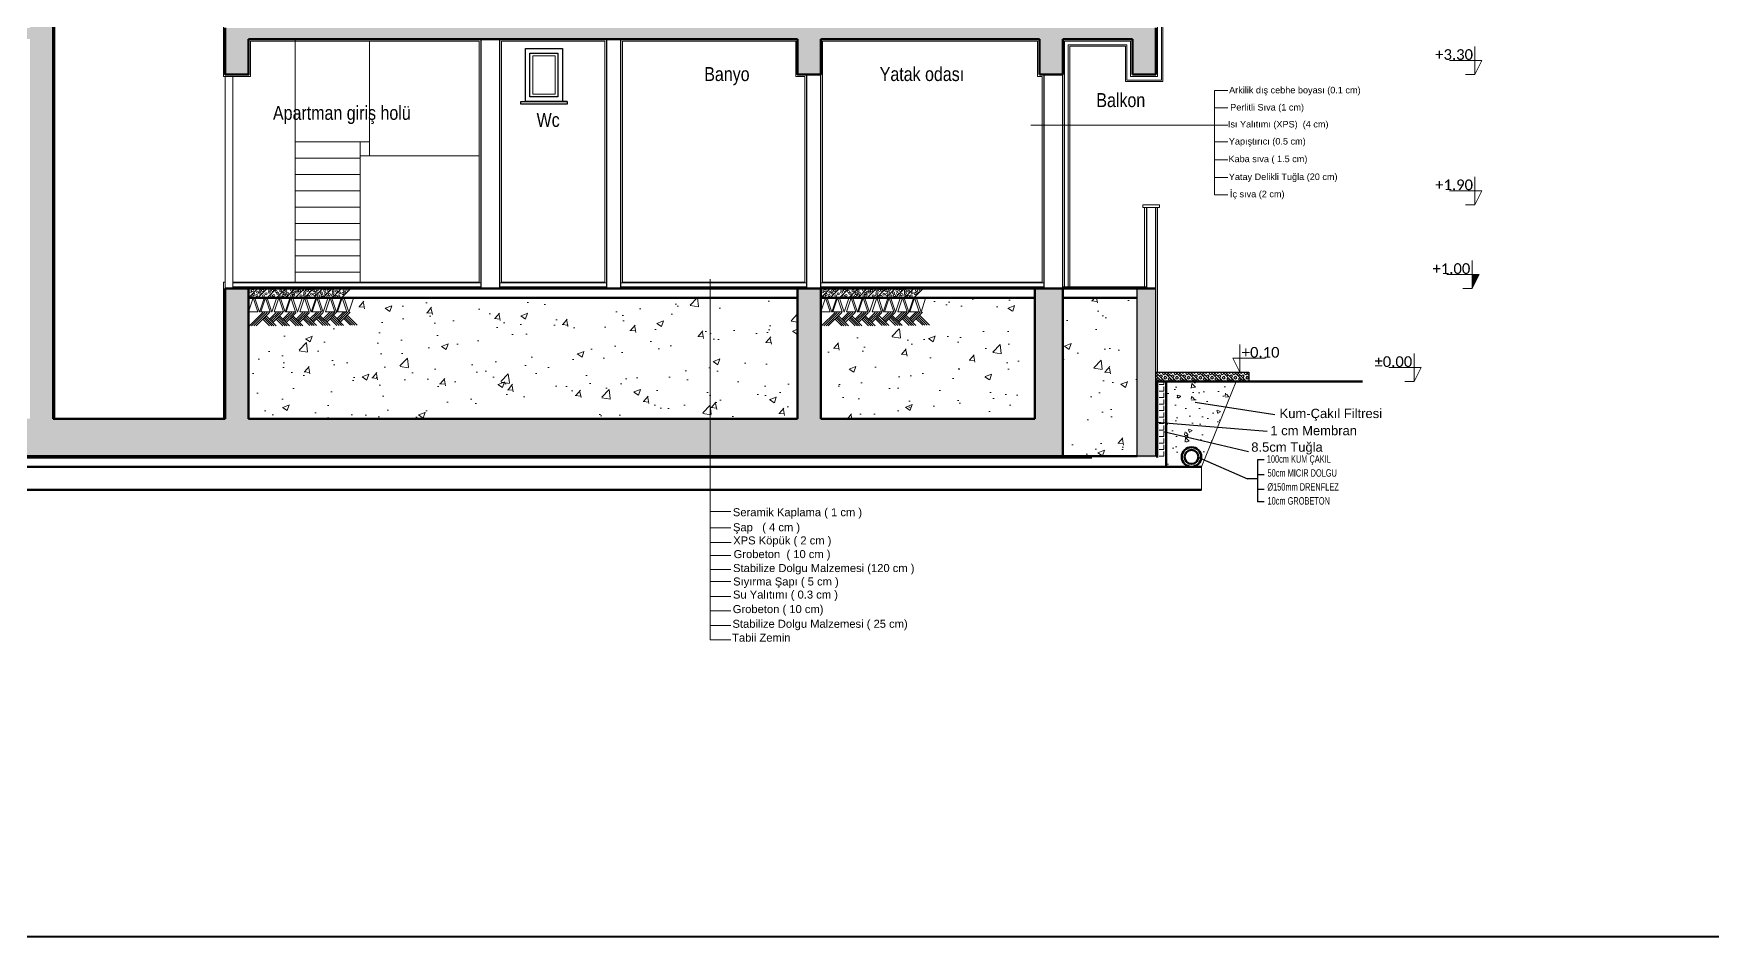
# Model space of a CAD drawing. Header units: metres. Extents: x 134072 to 172200, y 35728 to 38066.
# Drawn here: x 167572 to 169185, y 35728 to 36596 of the extents above; entities that cross this region are included whole.
import ezdxf

# ---------------------------------------------------------------- set-up
doc = ezdxf.new("R2010")
doc.units = ezdxf.units.M
for name, color, linetype, lineweight in [('Cizgi 09', 134, 'Continuous', 9), ('Cizgi 15', 3, 'Continuous', 15), ('Cizgi 20', 175, 'Continuous', 20), ('Cizgi 50', 1, 'Continuous', 50), ('ELEKTRİK', 102, 'Continuous', 40), ('Kotlandırma', 212, 'Continuous', 9), ('sıva', 145, 'Continuous', 5), ('Tarama 13', 221, 'Continuous', 13), ('Yazi Detay', 30, 'Continuous', 20)]:
    doc.layers.add(name, color=color, linetype=linetype, lineweight=lineweight)
for name, color, linetype in [('duvaR', 52, 'Continuous'), ('pencere', 28, 'Continuous'), ('YAZI', 1, 'Continuous'), ('yazı', 7, 'Continuous')]:
    doc.layers.add(name, color=color, linetype=linetype)
doc.styles.add('omr', font='ARIALN.TTF', dxfattribs={"height": 20})
doc.styles.get("Standard").update_dxf_attribs({"font": 'txt.shx'})
doc.styles.add('TSIMPLEX', font='arial.ttf', dxfattribs={"width": 0.65, "height": 10.5})

# ---------------------------------------------------------------- blocks, each defined once
blk = doc.blocks.new('A$C4DE30334')
at = {"layer": 'Kotlandırma', "lineweight": 20}
blk.add_hatch(color=256, dxfattribs=at).paths.add_polyline_path([(2439.3, 397.6), (2446.8, 397.6), (2439.3, 382.6)])
at = {"layer": 'Tarama 13'}
h = blk.add_hatch(dxfattribs=at)
h.set_pattern_fill('ANSI33', color=256, scale=2, style=0)
h.set_pattern_definition([(45, (-50668.803, -5344.02), (-8.980256, 8.980256), []), (45, (-50659.823, -5344.02), (-8.980256, 8.980256), [6.35, -3.175])])
h.paths.add_polyline_path([(2099.3, 382.6), (2079.3, 382.6), (2079.3, 202.6), (2099.3, 202.6)])
h.paths.add_polyline_path([(1999.3, 242.6), (1999.3, 382.6), (1969.3, 382.6), (1969.3, 242.6), (1739.3, 242.6), (1739.3, 382.6), (1714.3, 382.6), (1714.3, 242.6), (1620.5, 242.6), (1620.5, 202.6), (1999.3, 202.6)])
h.paths.add_polyline_path([(1620.5, 242.6), (1124.3, 242.6), (1124.3, 382.6), (1099.3, 382.6), (1099.3, 242.6), (914.3, 242.6), (914.3, 1502.6), (583.4, 1502.6), (583.3, 1490.6), (889.3, 1490.6), (889.3, 1222.6), (349.3, 1222.6), (349.3, 1207.6), (524.3, 1207.6), (524.3, 1190.8), (549.3, 1190.8), (549.3, 1210.6), (889.3, 1210.6), (889.3, 942.6), (349.3, 942.6), (349.3, 927.6), (524.3, 927.6), (524.3, 892.6), (549.3, 892.6), (549.3, 930.6), (889.3, 930.6), (889.3, 662.6), (349.3, 662.6), (349.3, 647.6), (524.3, 647.6), (524.3, 612.6), (549.3, 612.6), (549.3, 650.6), (889.3, 650.6), (889.3, 242.6), (554.3, 242.6), (554.3, 382.6), (524.3, 382.6), (524.3, 242.6), (494.3, 242.6), (494.3, 202.6), (1620.5, 202.6)])
h.paths.add_polyline_path([(369.3, 382.6), (349.3, 382.6), (349.3, 202.6), (369.3, 202.6)], flags=17)
h.paths.add_polyline_path([(549.3, 1490.6), (579.3, 1490.6), (579.3, 1502.6), (299.3, 1502.6), (299.3, 1487.6), (524.3, 1487.6), (524.3, 1452.6), (549.3, 1452.6)])
h.paths.add_polyline_path([(914.3, 1622.6), (1099.3, 1622.6), (1099.3, 1602.6), (1119.3, 1602.6), (1119.3, 1637.6), (894.3, 1637.6), (894.3, 1602.6), (914.3, 1602.6)])
h.paths.add_polyline_path([(1739.3, 1490.6), (2074.3, 1490.6), (2074.3, 1452.6), (2099.3, 1452.6), (2099.3, 1490.6), (2149.3, 1490.6), (2149.3, 1502.6), (1099.3, 1502.6), (1099.3, 1452.6), (1124.3, 1452.6), (1124.3, 1490.6), (1714.3, 1490.6), (1714.3, 1452.6), (1739.3, 1452.6)])
h.paths.add_polyline_path([(1739.3, 1210.6), (2074.3, 1210.6), (2074.3, 1190.8), (2099.3, 1190.8), (2099.3, 1222.6), (1099.3, 1222.6), (1099.3, 1172.6), (1124.3, 1172.6), (1124.3, 1210.6), (1714.3, 1210.6), (1714.3, 1172.6), (1739.3, 1172.6)])
h.paths.add_polyline_path([(1739.3, 930.6), (2074.3, 930.6), (2074.3, 892.6), (2099.3, 892.6), (2099.3, 942.6), (1099.3, 942.6), (1099.3, 892.6), (1124.3, 892.6), (1124.3, 930.6), (1714.3, 930.6), (1714.3, 892.6), (1739.3, 892.6)])
h.paths.add_polyline_path([(2099.3, 662.6), (1099.3, 662.6), (1099.3, 612.6), (1124.3, 612.6), (1124.3, 650.6), (1714.3, 650.6), (1714.3, 612.6), (1739.3, 612.6), (1739.3, 650.6), (1974.3, 650.6), (1974.3, 612.6), (1999.3, 612.6), (1999.3, 650.6), (2074.3, 650.6), (2074.3, 612.6), (2099.3, 612.6)])
h.paths.add_polyline_path([(2099.3, 1190.8), (2074.3, 1190.8), (2074.3, 1172.6), (2099.3, 1172.6)], flags=17)
h.paths.add_polyline_path([(609.8, 646.1), (609.8, 665.9), (588.5, 665.9), (588.5, 646.1)], flags=25)
h.paths.add_polyline_path([(609.7, 212.8), (609.7, 232.6), (588.3, 232.6), (588.3, 212.8)], flags=24)
h.paths.add_polyline_path([(609.8, 926.1), (609.8, 945.9), (588.5, 945.9), (588.5, 926.1)], flags=25)
h.paths.add_polyline_path([(609.8, 1206.1), (609.8, 1225.9), (588.5, 1225.9), (588.5, 1206.1)], flags=25)
h.paths.add_polyline_path([(609.8, 1486.1), (609.8, 1505.9), (588.5, 1505.9), (588.5, 1486.1)], flags=9)
h.paths.add_polyline_path([(1059.3, 1617.8), (1059.3, 1641.5), (1033.7, 1641.5), (1033.7, 1617.8)], flags=9)
h = blk.add_hatch(dxfattribs=at)
h.set_pattern_fill('AR-CONC', color=256, scale=0.4, style=0)
h.set_pattern_definition([(50, (-50668.803, -5344.02), (72.87387, -6.375634), [7.62, -83.82]), (355, (-50668.8, -5344.02), (-14.09713, 76.42266), [6.096, -67.056]), (100.451, (-50662.73, -5344.55), (58.777, 70.046675), [6.476, -71.236]), (46.1842, (-50668.8, -5323.7), (108.43162, -16.81693), [11.43, -125.73]), (96.6356, (-50659.77, -5325.1), (94.9617, 98.97022), [9.714, -106.854]), (351.184, (-50668.8, -5323.7), (94.96184, 98.97005), [9.144, -100.584]), (21, (-50658.643, -5328.78), (60.64595, -40.90621), [7.62, -83.82]), (326, (-50658.64, -5328.78), (24.72081, 73.67519), [6.096, -67.056]), (71.4514, (-50653.59, -5332.19), (85.3666, 32.76914), [6.476, -71.236]), (37.5, (-50668.803, -5344.02), (1.235441, 33.822016), [0, -66.2432, 0, -68.072, 0, -67.31]), (7.5, (-50668.803, -5344.02), (26.727865, 40.07223), [0, -38.8112, 0, -64.7192, 0, -25.654]), (327.5, (-50691.46, -5344.02), (54.236238, -2.291498), [0, -25.4, 0, -79.248, 0, -105.156]), (317.5, (-50701.62, -5344.02), (59.251673, 10.170596), [0, -33.02, 0, -52.6288, 0, -74.676])])
h.paths.add_polyline_path([(2079.3, 372.6), (1999.3, 372.6), (1999.3, 242.6), (1999.3, 202.6), (2079.3, 202.6)])
h.paths.add_polyline_path([(1969.3, 372.6), (1857.9, 372.6), (1857.9, 340.7), (1739.3, 340.7), (1739.3, 242.6), (1969.3, 242.6)])
h.paths.add_polyline_path([(1714.3, 372.6), (1620.5, 372.6), (1620.5, 242.6), (1714.3, 242.6)])
h.paths.add_polyline_path([(1620.5, 372.6), (1242.9, 372.6), (1242.9, 340.7), (1124.3, 340.7), (1124.3, 242.6), (1620.5, 242.6)])
h.paths.add_polyline_path([(889.3, 372.6), (554.3, 372.6), (554.3, 242.6), (889.3, 242.6)])
h = blk.add_hatch(dxfattribs=at)
h.set_pattern_fill('BOX', color=256, scale=0.35, angle=135, style=0)
h.set_pattern_definition([(315, (146875.51, 101896.106), (-6.2861793, -6.2861793), []), (315, (146877.081, 101897.678), (-6.2861793, -6.2861793), []), (45, (146875.51, 101896.106), (6.2861793, -6.2861793), [-2.2225, 2.2225]), (45, (146877.081, 101894.535), (6.2861793, -6.2861793), [-2.2225, 2.2225]), (45, (146878.653, 101892.963), (6.2861793, -6.2861793), [2.2225, -2.2225]), (45, (146880.224, 101891.392), (6.2861793, -6.2861793), [2.2225, -2.2225]), (315, (146878.653, 101899.249), (-6.2861793, -6.2861793), [2.2225, -2.2225]), (315, (146880.224, 101900.821), (-6.2861793, -6.2861793), [2.2225, -2.2225])])
h.paths.add_polyline_path([(2199.3, 292.6), (2199.3, 282.6), (2099.3, 282.6), (2099.3, 292.6)])
h = blk.add_hatch(dxfattribs=at)
h.set_pattern_fill('ANGLE', color=256, style=0)
h.set_pattern_definition([(180, (52265.859, -5344.02), (0, 6.985), [5.08, -1.905]), (90, (52265.859, -5344.02), (6.985, 4e-16), [5.08, -1.905])])
h.paths.add_polyline_path([(2100.8, 282.6), (2110.3, 282.6), (2110.3, 201.1), (2100.8, 201.1)])
h = blk.add_hatch(dxfattribs=at)
h.set_pattern_fill('AR-CONC', color=256, scale=0.2, style=0)
h.set_pattern_definition([(130, (52265.86, -5344.02), (-36.436934, -3.187817), [3.81, -41.91]), (185, (52265.86, -5344.02), (7.048565, 38.211329), [3.048, -33.528]), (79.549, (52262.822, -5344.286), (-29.3885, 35.023338), [3.238, -35.618]), (133.8158, (52265.86, -5333.86), (-54.21581, -8.408466), [5.715, -62.865]), (83.3644, (52261.34, -5334.56), (-47.480847, 49.48511), [4.857, -53.427]), (188.816, (52265.86, -5333.86), (-47.48092, 49.485024), [4.572, -50.292]), (159, (52260.78, -5336.4), (-30.322976, -20.453104), [3.81, -41.91]), (214, (52260.78, -5336.4), (-12.360406, 36.837593), [3.048, -33.528]), (108.5486, (52258.252, -5338.105), (-42.683298, 16.384572), [3.238, -35.618]), (142.5, (52265.859, -5344.02), (-0.6177207, 16.9110078), [0, -33.1216, 0, -34.036, 0, -33.655]), (172.5, (52265.859, -5344.02), (-13.3639325, 20.036115), [0, -19.4056, 0, -32.3596, 0, -12.827]), (212.5, (52277.187, -5344.02), (-27.118119, -1.1457488), [0, -12.7, 0, -39.624, 0, -52.578]), (222.5, (52282.267, -5344.02), (-29.625836, 5.085298), [0, -16.51, 0, -26.3144, 0, -37.338])])
h.paths.add_polyline_path([(2110.3, 282.6), (2185.7, 282.6), (2166.2, 234.5), (2110.3, 238)])
h.paths.add_polyline_path([(2110.3, 228.6), (2110.3, 238), (2166.2, 234.5), (2160.3, 220.1)])
h.paths.add_polyline_path([(2110.3, 228.6), (2160.3, 220.1), (2151.8, 199.4), (2148.1, 200.4, 0.028508), (2148.2, 201.6, 1), (2127.2, 201.6, 0.414214), (2137.7, 191.1), (2110.3, 191.1)])
blk.add_hatch(color=256, dxfattribs=at).paths.add_polyline_path([(2099.3, 202.6), (2099.3, 201.1), (1691.5, 201.1), (1691.5, 202.6)])
at = {"layer": 'Cizgi 09'}
for p, q in [((1254.3, 525.1), (1254.3, 648.6)), ((1254.3, 540.1), (1174.3, 540.1)), ((1244.3, 389.6), (1244.3, 540.1)), ((1372.3, 525.1), (1244.3, 525.1)), ((1244.3, 522.6), (1174.3, 522.6)), ((1244.3, 505.1), (1174.3, 505.1)), ((1244.3, 487.6), (1174.3, 487.6)), ((1244.3, 470.1), (1174.3, 470.1)), ((1244.3, 452.6), (1174.3, 452.6)), ((1244.3, 435.1), (1174.3, 435.1)), ((1244.3, 417.6), (1174.3, 417.6)), ((1244.3, 400.1), (1174.3, 400.1))]:
    blk.add_line(p, q, dxfattribs=at)
at = {"layer": 'Cizgi 15'}
blk.add_lwpolyline([(1429.8, 632.6), (1453.8, 632.6), (1453.8, 591.6), (1429.8, 591.6)], close=True, dxfattribs=at)
at = {"layer": 'Cizgi 20'}
for p, q in [((1174.3, 650.6), (1174.3, 389.6)), ((1099.3, 382.6), (1099.3, 610.6)), ((1107.3, 382.6), (1107.3, 610.6)), ((2103.3, 472.6), (2085.3, 472.6)), ((2085.3, 472.6), (2085.3, 469.6)), ((2103.3, 469.6), (2085.3, 469.6)), ((2103.3, 469.6), (2103.3, 472.6))]:
    blk.add_line(p, q, dxfattribs=at)
at = {"layer": 'Cizgi 50'}
for p, q in [((914.3, 242.6), (914.3, 1502.6)), ((1714.3, 650.6), (1124.3, 650.6)), ((1974.3, 650.6), (1739.3, 650.6)), ((1974.3, 650.6), (1974.3, 612.6)), ((2074.3, 650.6), (1999.3, 650.6)), ((1999.3, 612.6), (1999.3, 650.6)), ((2074.3, 650.6), (2074.3, 612.6)), ((2099.3, 612.6), (2099.3, 662.6)), ((1974.3, 612.6), (1999.3, 612.6)), ((2074.3, 612.6), (2099.3, 612.6)), ((2099.3, 382.6), (1099.3, 382.6)), ((1099.3, 242.6), (1099.3, 382.6)), ((1124.3, 242.6), (1124.3, 382.6)), ((1714.3, 242.6), (1714.3, 382.6)), ((1739.3, 242.6), (1739.3, 382.6)), ((1969.3, 382.6), (1969.3, 242.6)), ((1999.3, 382.6), (1999.3, 242.6)), ((1714.3, 372.6), (1124.3, 372.6)), ((1969.3, 372.6), (1739.3, 372.6)), ((1999.3, 372.6), (2079.3, 372.6)), ((2321.5, 282.6), (2099.3, 282.6)), ((914.3, 242.6), (1099.3, 242.6)), ((1124.3, 242.6), (1714.3, 242.6)), ((1739.3, 242.6), (1969.3, 242.6)), ((1999.3, 242.6), (1999.3, 202.6)), ((369.3, 202.6), (2079.3, 202.6))]:
    blk.add_line(p, q, dxfattribs=at)
at = {"layer": 'Cizgi 50', "color": 252, "linetype": 'Continuous'}
for p, q in [((2100.8, 201.1), (2100.8, 282.6)), ((2110.3, 191.1), (2110.3, 282.6)), ((338.3, 201.1), (2030.7, 201.1)), ((300.2, 191.1), (2148.4, 191.1)), ((300.2, 166.1), (2148.4, 166.1))]:
    blk.add_line(p, q, dxfattribs=at)
at = {"layer": 'Cizgi 50'}
for points in [[(1099.3, 662.6), (1099.3, 612.6), (1124.3, 612.6), (1124.3, 650.6)], [(1714.3, 650.6), (1714.3, 612.6), (1739.3, 612.6), (1739.3, 650.6)]]:
    blk.add_lwpolyline(points, dxfattribs=at)
for radius in [10.5, 7.5]:
    blk.add_circle((2137.7, 201.6), radius, dxfattribs=at)
at = {"layer": 'duvaR'}
for p, q in [((1374.3, 382.6), (1374.3, 650.6)), ((1394.3, 382.6), (1394.3, 650.6)), ((1509.3, 382.6), (1509.3, 650.6)), ((1524.3, 382.6), (1524.3, 650.6)), ((1724.3, 382.6), (1724.3, 612.6)), ((1739.3, 382.6), (1739.3, 612.6)), ((1979.3, 382.6), (1979.3, 612.6)), ((1999.3, 382.6), (1999.3, 612.6)), ((2089.3, 469.6), (2089.3, 382.6)), ((2099.3, 382.6), (2099.3, 469.6)), ((2099.3, 292.6), (2199.3, 292.6)), ((2199.3, 292.6), (2199.3, 282.6))]:
    blk.add_line(p, q, dxfattribs=at)
at = {"layer": 'duvaR', "color": 1}
for p, q in [((2079.3, 202.6), (2079.3, 382.6)), ((2099.3, 202.6), (2099.3, 382.6)), ((2099.3, 202.6), (2079.3, 202.6))]:
    blk.add_line(p, q, dxfattribs=at)
at = {"layer": 'Kotlandırma', "lineweight": 20}
for p, q in [((2442.2, 627.6), (2442.2, 642.6)), ((2442.2, 627.6), (2414.8, 627.6)), ((2442.2, 612.6), (2449.7, 627.6)), ((2449.7, 627.6), (2442.2, 627.6)), ((2442.2, 627.6), (2442.2, 612.6)), ((2432.2, 612.6), (2442.2, 612.6)), ((2442.2, 487.6), (2414.8, 487.6)), ((2442.2, 487.6), (2442.2, 502.6)), ((2442.2, 472.6), (2449.7, 487.6)), ((2449.7, 487.6), (2442.2, 487.6)), ((2442.2, 487.6), (2442.2, 472.6)), ((2432.2, 472.6), (2442.2, 472.6)), ((2439.3, 397.6), (2411.9, 397.6)), ((2439.3, 397.6), (2439.3, 412.6)), ((2439.3, 382.6), (2446.8, 397.6)), ((2446.8, 397.6), (2439.3, 397.6)), ((2439.3, 397.6), (2439.3, 382.6)), ((2429.3, 382.6), (2439.3, 382.6)), ((2189.7, 292.6), (2182.2, 307.6)), ((2182.2, 307.6), (2189.7, 307.6)), ((2189.7, 307.6), (2189.7, 322.6)), ((2189.7, 307.6), (2189.7, 292.6)), ((2189.7, 307.6), (2217.1, 307.6)), ((2376.9, 297.6), (2376.9, 312.6)), ((2376.9, 297.6), (2349.6, 297.6)), ((2376.9, 282.6), (2384.4, 297.6)), ((2384.4, 297.6), (2376.9, 297.6)), ((2376.9, 297.6), (2376.9, 282.6)), ((2366.9, 282.6), (2376.9, 282.6))]:
    blk.add_line(p, q, dxfattribs=at)
at = {"layer": 'pencere'}
for points in [[(1421.8, 640.6), (1461.8, 640.6), (1461.8, 583.6), (1466.8, 583.6), (1466.8, 580.6), (1416.8, 580.6), (1416.8, 583.6), (1466.8, 583.6), (1421.8, 583.6), (1421.8, 640.6)], [(1426.8, 635.6), (1456.8, 635.6), (1456.8, 588.6), (1426.8, 588.6), (1426.8, 635.6)]]:
    blk.add_lwpolyline(points, dxfattribs=at)
at = {"layer": 'sıva'}
for p, q in [((2101.3, 610.6), (2101.3, 1490.6)), ((2105.3, 606.6), (2105.3, 1490.6)), ((2001.3, 384.6), (2001.3, 648.6)), ((2001.3, 648.6), (2072.3, 648.6)), ((2005.3, 384.6), (2005.3, 644.6)), ((2005.3, 644.6), (2068.3, 644.6)), ((2006.8, 643.1), (2006.8, 384.6)), ((2066.8, 643.1), (2006.8, 643.1)), ((2066.8, 643.1), (2066.8, 605.1)), ((2068.3, 606.6), (2068.3, 644.6)), ((2072.3, 610.6), (2072.3, 648.6)), ((2106.8, 605.1), (2066.8, 605.1)), ((2068.3, 606.6), (2105.3, 606.6)), ((2072.3, 610.6), (2101.3, 610.6)), ((2087.3, 469.6), (2087.3, 384.6)), ((2101.3, 292.6), (2101.3, 469.6)), ((1097.3, 389.6), (1099.3, 389.6)), ((1097.3, 389.6), (1097.3, 242.6)), ((1107.3, 389.6), (1372.3, 389.6)), ((1107.3, 388.6), (1374.3, 388.6)), ((1107.3, 384.6), (1374.3, 384.6)), ((1394.3, 388.6), (1509.3, 388.6)), ((1394.3, 384.6), (1509.3, 384.6)), ((1396.3, 389.6), (1507.3, 389.6)), ((1524.3, 388.6), (1724.3, 388.6)), ((1524.3, 384.6), (1724.3, 384.6)), ((1526.3, 389.6), (1722.3, 389.6)), ((1739.3, 388.6), (1979.3, 388.6)), ((1739.3, 384.6), (1979.3, 384.6)), ((1741.3, 389.6), (1977.2, 389.6)), ((1999.3, 384.6), (2089.3, 384.6))]:
    blk.add_line(p, q, dxfattribs=at)
at = {"layer": 'sıva', "color": 252}
for p, q in [((2148.4, 191.1), (2185.7, 282.6)), ((2148.4, 166.1), (2148.4, 191.1))]:
    blk.add_line(p, q, dxfattribs=at)
at = {"layer": 'sıva'}
for points in [[(1372.3, 1228.6), (1372.3, 1488.6), (1126.3, 1488.6), (1126.3, 1450.6), (1097.3, 1450.6), (1097.3, 1620.6), (916.3, 1620.6), (916.3, 242.6)], [(2106.8, 605.1), (2106.8, 1488.6), (2151.3, 1488.6), (2151.3, 1502.6)], [(1372.3, 388.6), (1372.3, 648.6), (1126.3, 648.6), (1126.3, 610.6), (1097.3, 610.6), (1097.3, 669.6), (1099.3, 669.6)], [(1507.3, 388.6), (1507.3, 648.6), (1396.3, 648.6), (1396.3, 388.6)], [(1722.3, 388.6), (1722.3, 610.6), (1712.3, 610.6), (1712.3, 648.6), (1526.3, 648.6), (1526.3, 388.6)], [(1977.3, 388.6), (1977.3, 610.6), (1972.3, 610.6), (1972.3, 648.6), (1741.3, 648.6), (1741.3, 388.6)]]:
    blk.add_lwpolyline(points, dxfattribs=at)
at = {"layer": 'Tarama 13'}
for p, q in [((1124.3, 372.6), (1134.3, 382.6)), ((1134.3, 372.6), (1144.3, 382.6)), ((1144.3, 372.6), (1154.3, 382.6)), ((1154.3, 372.6), (1164.3, 382.6)), ((1164.3, 372.6), (1174.3, 382.6)), ((1174.3, 372.6), (1184.3, 382.6)), ((1184.3, 372.6), (1194.3, 382.6)), ((1194.3, 372.6), (1204.3, 382.6)), ((1204.3, 372.6), (1214.3, 382.6)), ((1214.3, 372.6), (1224.3, 382.6)), ((1224.3, 372.6), (1234.3, 382.6)), ((1739.3, 372.6), (1749.3, 382.6)), ((1749.3, 372.6), (1759.3, 382.6)), ((1759.3, 372.6), (1769.3, 382.6)), ((1769.3, 372.6), (1779.3, 382.6)), ((1779.3, 372.6), (1789.3, 382.6)), ((1789.3, 372.6), (1799.3, 382.6)), ((1799.3, 372.6), (1809.3, 382.6)), ((1809.3, 372.6), (1819.3, 382.6)), ((1819.3, 372.6), (1829.3, 382.6)), ((1829.3, 372.6), (1839.3, 382.6)), ((1839.3, 372.6), (1849.3, 382.6))]:
    blk.add_line(p, q, dxfattribs=at)
at = {"layer": 'Tarama 13', "ltscale": 2}
for p, q in [((1124.3, 357.6), (1129.3, 372.6)), ((1129.3, 372.6), (1134.3, 357.6)), ((1141.2, 372.1), (1131.2, 372.1)), ((1136.2, 357.1), (1131.2, 372.1)), ((1141.2, 372.1), (1136.2, 357.1)), ((1137.4, 357.6), (1142.4, 372.6)), ((1142.4, 372.6), (1147.4, 357.6)), ((1149.4, 357.1), (1144.4, 372.1)), ((1154.4, 372.1), (1144.4, 372.1)), ((1154.4, 372.1), (1149.4, 357.1)), ((1151.8, 357.6), (1156.8, 372.6)), ((1156.8, 372.6), (1161.8, 357.6)), ((1163.7, 357.1), (1158.7, 372.1)), ((1168.7, 372.1), (1158.7, 372.1)), ((1168.7, 372.1), (1163.7, 357.1)), ((1164.9, 357.6), (1169.9, 372.6)), ((1169.9, 372.6), (1174.9, 357.6)), ((1181.8, 372.1), (1171.8, 372.1)), ((1176.8, 357.1), (1171.8, 372.1)), ((1181.8, 372.1), (1176.8, 357.1)), ((1179.6, 357.6), (1184.6, 372.6)), ((1184.6, 372.6), (1189.6, 357.6)), ((1191.5, 357.1), (1186.5, 372.1)), ((1196.5, 372.1), (1186.5, 372.1)), ((1196.5, 372.1), (1191.5, 357.1)), ((1192.7, 357.6), (1197.7, 372.6)), ((1197.7, 372.6), (1202.7, 357.6)), ((1209.6, 372.1), (1199.6, 372.1)), ((1204.6, 357.1), (1199.6, 372.1)), ((1209.6, 372.1), (1204.6, 357.1)), ((1207, 357.6), (1212, 372.6)), ((1212, 372.6), (1217, 357.6)), ((1223.9, 372.1), (1213.9, 372.1)), ((1218.9, 357.1), (1213.9, 372.1)), ((1223.9, 372.1), (1218.9, 357.1)), ((1220.1, 357.6), (1225.1, 372.6)), ((1225.1, 372.6), (1230.1, 357.6)), ((1232, 357.1), (1227, 372.1)), ((1237, 372.1), (1227, 372.1)), ((1237, 372.1), (1232, 357.1)), ((1739.3, 357.6), (1744.3, 372.6)), ((1744.3, 372.6), (1749.3, 357.6)), ((1756.2, 372.1), (1746.2, 372.1)), ((1751.2, 357.1), (1746.2, 372.1)), ((1756.2, 372.1), (1751.2, 357.1)), ((1752.4, 357.6), (1757.4, 372.6)), ((1757.4, 372.6), (1762.4, 357.6)), ((1764.4, 357.1), (1759.4, 372.1)), ((1769.4, 372.1), (1759.4, 372.1)), ((1769.4, 372.1), (1764.4, 357.1)), ((1766.8, 357.6), (1771.8, 372.6)), ((1771.8, 372.6), (1776.8, 357.6)), ((1778.7, 357.1), (1773.7, 372.1)), ((1783.7, 372.1), (1773.7, 372.1)), ((1783.7, 372.1), (1778.7, 357.1)), ((1779.9, 357.6), (1784.9, 372.6)), ((1784.9, 372.6), (1789.9, 357.6)), ((1796.8, 372.1), (1786.8, 372.1)), ((1791.8, 357.1), (1786.8, 372.1)), ((1796.8, 372.1), (1791.8, 357.1)), ((1794.6, 357.6), (1799.6, 372.6)), ((1799.6, 372.6), (1804.6, 357.6)), ((1806.5, 357.1), (1801.5, 372.1)), ((1811.5, 372.1), (1801.5, 372.1)), ((1811.5, 372.1), (1806.5, 357.1)), ((1807.7, 357.6), (1812.7, 372.6)), ((1812.7, 372.6), (1817.7, 357.6)), ((1824.6, 372.1), (1814.6, 372.1)), ((1819.6, 357.1), (1814.6, 372.1)), ((1824.6, 372.1), (1819.6, 357.1)), ((1822, 357.6), (1827, 372.6)), ((1827, 372.6), (1832, 357.6)), ((1838.9, 372.1), (1828.9, 372.1)), ((1833.9, 357.1), (1828.9, 372.1)), ((1838.9, 372.1), (1833.9, 357.1)), ((1835.1, 357.6), (1840.1, 372.6)), ((1840.1, 372.6), (1845.1, 357.6)), ((1847, 357.1), (1842, 372.1)), ((1852, 372.1), (1842, 372.1)), ((1852, 372.1), (1847, 357.1)), ((1124.3, 357.6), (1134.3, 357.6)), ((1125.2, 342.6), (1139.6, 357)), ((1127.6, 342.6), (1142, 357)), ((1130, 342.6), (1144.4, 357)), ((1132.4, 342.6), (1146.8, 357)), ((1137.4, 357.6), (1147.4, 357.6)), ((1146.8, 342.6), (1139.6, 349.8)), ((1149.2, 342.6), (1140.8, 351)), ((1151.6, 342.6), (1142, 352.2)), ((1154, 342.6), (1143.2, 353.4)), ((1146.8, 349.8), (1154, 357)), ((1148, 348.6), (1156.4, 357)), ((1149.2, 347.4), (1158.8, 357)), ((1150.4, 346.2), (1161.2, 357)), ((1151.8, 357.6), (1161.8, 357.6)), ((1161.2, 342.6), (1154, 349.8)), ((1163.6, 342.6), (1155.2, 351)), ((1166, 342.6), (1156.4, 352.2)), ((1168.4, 342.6), (1157.6, 353.4)), ((1161.2, 349.8), (1168.4, 357)), ((1162.4, 348.6), (1170.8, 357)), ((1163.6, 347.4), (1173.2, 357)), ((1164.8, 346.2), (1175.6, 357)), ((1164.9, 357.6), (1174.9, 357.6)), ((1175.6, 342.6), (1168.4, 349.8)), ((1178, 342.6), (1169.6, 351)), ((1180.4, 342.6), (1170.8, 352.2)), ((1182.8, 342.6), (1172, 353.4)), ((1175.6, 349.8), (1182.8, 357)), ((1176.8, 348.6), (1185.2, 357)), ((1178, 347.4), (1187.6, 357)), ((1179.2, 346.2), (1190, 357)), ((1179.6, 357.6), (1189.6, 357.6)), ((1190.2, 342.7), (1183, 349.9)), ((1192.6, 342.7), (1184.2, 351.1)), ((1195, 342.7), (1185.4, 352.3)), ((1197.4, 342.7), (1186.6, 353.5)), ((1190.2, 349.9), (1197.2, 357)), ((1191.4, 348.7), (1199.6, 357)), ((1192.6, 347.5), (1202, 357)), ((1192.7, 357.6), (1202.7, 357.6)), ((1193.8, 346.3), (1204.4, 357)), ((1204.7, 342.9), (1197.5, 350.1)), ((1207.1, 342.9), (1198.7, 351.3)), ((1209.5, 342.9), (1199.9, 352.5)), ((1211.9, 342.9), (1201.1, 353.7)), ((1204.7, 350.1), (1211.8, 357.1)), ((1205.9, 348.9), (1214.2, 357.1)), ((1207, 357.6), (1217, 357.6)), ((1207.1, 347.7), (1216.6, 357.1)), ((1208.3, 346.5), (1219, 357.1)), ((1219.3, 343), (1212.1, 350.2)), ((1221.7, 343), (1213.3, 351.4)), ((1224.1, 343), (1214.5, 352.6)), ((1226.5, 343), (1215.7, 353.8)), ((1219.3, 350.2), (1226.3, 357.3)), ((1220.1, 357.6), (1230.1, 357.6)), ((1220.5, 349), (1228.7, 357.3)), ((1221.7, 347.8), (1231.1, 357.3)), ((1222.9, 346.6), (1233.5, 357.3)), ((1233.8, 343.2), (1226.6, 350.4)), ((1236.2, 343.2), (1227.8, 351.6)), ((1238.6, 343.2), (1229, 352.8)), ((1241, 343.2), (1230.2, 354)), ((1739.3, 357.6), (1749.3, 357.6)), ((1740.2, 342.6), (1754.6, 357)), ((1742.6, 342.6), (1757, 357)), ((1745, 342.6), (1759.4, 357)), ((1747.4, 342.6), (1761.8, 357)), ((1752.4, 357.6), (1762.4, 357.6)), ((1761.8, 342.6), (1754.6, 349.8)), ((1764.2, 342.6), (1755.8, 351)), ((1766.6, 342.6), (1757, 352.2)), ((1769, 342.6), (1758.2, 353.4)), ((1761.8, 349.8), (1769, 357)), ((1763, 348.6), (1771.4, 357)), ((1764.2, 347.4), (1773.8, 357)), ((1765.4, 346.2), (1776.2, 357)), ((1766.8, 357.6), (1776.8, 357.6)), ((1776.2, 342.6), (1769, 349.8)), ((1778.6, 342.6), (1770.2, 351)), ((1781, 342.6), (1771.4, 352.2)), ((1783.4, 342.6), (1772.6, 353.4)), ((1776.2, 349.8), (1783.4, 357)), ((1777.4, 348.6), (1785.8, 357)), ((1778.6, 347.4), (1788.2, 357)), ((1779.8, 346.2), (1790.6, 357)), ((1779.9, 357.6), (1789.9, 357.6)), ((1790.6, 342.6), (1783.4, 349.8)), ((1793, 342.6), (1784.6, 351)), ((1795.4, 342.6), (1785.8, 352.2)), ((1797.8, 342.6), (1787, 353.4)), ((1790.6, 349.8), (1797.8, 357)), ((1791.8, 348.6), (1800.2, 357)), ((1793, 347.4), (1802.6, 357)), ((1794.2, 346.2), (1805, 357)), ((1794.6, 357.6), (1804.6, 357.6)), ((1805.2, 342.7), (1798, 349.9)), ((1807.6, 342.7), (1799.2, 351.1)), ((1810, 342.7), (1800.4, 352.3)), ((1812.4, 342.7), (1801.6, 353.5)), ((1805.2, 349.9), (1812.2, 357)), ((1806.4, 348.7), (1814.6, 357)), ((1807.6, 347.5), (1817, 357)), ((1807.7, 357.6), (1817.7, 357.6)), ((1808.8, 346.3), (1819.4, 357)), ((1819.7, 342.9), (1812.5, 350.1)), ((1822.1, 342.9), (1813.7, 351.3)), ((1824.5, 342.9), (1814.9, 352.5)), ((1826.9, 342.9), (1816.1, 353.7)), ((1819.7, 350.1), (1826.8, 357.1)), ((1820.9, 348.9), (1829.2, 357.1)), ((1822, 357.6), (1832, 357.6)), ((1822.1, 347.7), (1831.6, 357.1)), ((1823.3, 346.5), (1834, 357.1)), ((1834.3, 343), (1827.1, 350.2)), ((1836.7, 343), (1828.3, 351.4)), ((1839.1, 343), (1829.5, 352.6)), ((1841.5, 343), (1830.7, 353.8)), ((1834.3, 350.2), (1841.3, 357.3)), ((1835.1, 357.6), (1845.1, 357.6)), ((1835.5, 349), (1843.7, 357.3)), ((1836.7, 347.8), (1846.1, 357.3)), ((1837.9, 346.6), (1848.5, 357.3)), ((1848.8, 343.2), (1841.6, 350.4)), ((1851.2, 343.2), (1842.8, 351.6)), ((1853.6, 343.2), (1844, 352.8)), ((1856, 343.2), (1845.2, 354))]:
    blk.add_line(p, q, dxfattribs=at)
at = {"layer": 'Tarama 13'}
for centre in [(1126.3, 379), (1128.8, 380.5), (1134, 378.7), (1136.8, 380.2), (1139.5, 380.5), (1146.6, 378.6), (1147.1, 380.8), (1150, 380.6), (1154.1, 379.5), (1158.9, 380.2), (1164.4, 380.2), (1170.4, 380.8), (1174.1, 378.7), (1176.2, 381), (1176.4, 378.8), (1179, 380.3), (1184.6, 380.8), (1184.7, 377.8), (1187.4, 380.6), (1190, 380.6), (1194.4, 380.1), (1196.9, 378.7), (1198.2, 381.1), (1202.5, 377.8), (1206.2, 380.5), (1209.8, 380.6), (1215.2, 380), (1218.8, 379.7), (1222.5, 378), (1227.1, 380.7), (1227.7, 378.6), (1231, 381), (1741.3, 379), (1743.8, 380.5), (1749, 378.7), (1751.8, 380.2), (1754.5, 380.5), (1761.6, 378.6), (1762.1, 380.8), (1765, 380.6), (1769.1, 379.5), (1773.9, 380.2), (1779.4, 380.2), (1785.4, 380.8), (1789.1, 378.7), (1791.2, 381), (1791.4, 378.8), (1794, 380.3), (1799.6, 380.8), (1799.7, 377.8), (1802.4, 380.6), (1805, 380.6), (1809.4, 380.1), (1811.9, 378.7), (1813.2, 381.1), (1817.5, 377.8), (1821.2, 380.5), (1824.8, 380.6), (1830.2, 380), (1833.8, 379.7), (1837.5, 378), (1842.1, 380.7), (1842.7, 378.6), (1846, 381), (1128.3, 374.6), (1130, 376.3), (1133.3, 375.1), (1136.6, 377.6), (1140.5, 374.7), (1143.1, 377), (1148.8, 374.7), (1151.6, 375.2), (1155.7, 377.5), (1158.6, 373.7), (1161.5, 375), (1162.5, 377.5), (1164.9, 375.5), (1166, 377.7), (1170.5, 374.7), (1172.1, 377.1), (1172.9, 375.6), (1180.7, 374.8), (1184.2, 375.5), (1189, 374.2), (1192, 376.6), (1195, 376.2), (1199.7, 374.6), (1203.5, 375), (1206.8, 377.2), (1209.7, 374.3), (1211.2, 376.2), (1214.7, 375.5), (1215.2, 377.6), (1218.5, 374.1), (1221.3, 374.6), (1225.7, 377.1), (1743.3, 374.6), (1745, 376.3), (1748.3, 375.1), (1751.6, 377.6), (1755.5, 374.7), (1758.1, 377), (1763.8, 374.7), (1766.6, 375.2), (1770.7, 377.5), (1773.6, 373.7), (1776.5, 375), (1777.5, 377.5), (1779.9, 375.5), (1781, 377.7), (1785.5, 374.7), (1787.1, 377.1), (1787.9, 375.6), (1795.7, 374.8), (1799.2, 375.5), (1804, 374.2), (1807, 376.6), (1810, 376.2), (1814.7, 374.6), (1818.5, 375), (1821.8, 377.2), (1824.7, 374.3), (1826.2, 376.2), (1829.7, 375.5), (1830.2, 377.6), (1833.5, 374.1), (1836.3, 374.6), (1840.7, 377.1)]:
    blk.add_circle(centre, 1.12, dxfattribs=at)
at = {"layer": 'YAZI', "color": 42}
for p, q in [((2227.4, 246.9), (2141.6, 260)), ((2218.9, 229.1), (2100.4, 238.7)), ((2107.7, 229.1), (2199.1, 207.6)), ((2143.6, 201.6), (2197.8, 178.1)), ((2215.6, 198.6), (2208.5, 198.6)), ((2208.5, 198.6), (2208.5, 153.3)), ((2215.6, 182.3), (2208.5, 182.3)), ((2208.5, 178.1), (2197.8, 178.1)), ((2215.6, 166.5), (2208.5, 166.5)), ((2215.6, 153.3), (2208.5, 153.3))]:
    blk.add_line(p, q, dxfattribs=at)
at = {"layer": 'Yazi Detay'}
for p, q in [((1620.5, 392.5), (1620.5, 4.9)), ((1620.5, 143.1), (1642.5, 143.1)), ((1620.5, 125.4), (1642.5, 125.4)), ((1620.5, 109.6), (1643, 109.6)), ((1620.5, 95.6), (1642.5, 95.6)), ((1620.5, 80.7), (1642.5, 80.7)), ((1620.5, 80.7), (1642.5, 80.7)), ((1620.5, 67.6), (1642.5, 67.6)), ((1620.5, 51.8), (1642.5, 51.8)), ((1620.5, 36.1), (1642.5, 36.1)), ((1620.5, 20.5), (1642.5, 20.5)), ((1620.5, 4.9), (1642.5, 4.9))]:
    blk.add_line(p, q, dxfattribs=at)
for points in [[(2162.5, 595.4), (2162.5, 483.2)], [(2162.5, 595.4), (2176.7, 595.4)], [(2162.5, 576.8), (2176.7, 576.8)], [(2162.5, 558.2), (1965.1, 558.2)], [(2162.5, 558.2), (2176.7, 558.2)], [(2162.5, 540.3), (2176.7, 540.3)], [(2162.5, 521), (2176.7, 521)], [(2162.5, 501.8), (2176.7, 501.8)], [(2162.5, 483.2), (2176.7, 483.2)]]:
    blk.add_lwpolyline(points, dxfattribs=at)
at = {"layer": 'Kotlandırma', "lineweight": 20, "char_height": 12.5, "width": 46.982}
for s, insert, attachment_point in [('\\pxa0.83333,sm1.15;{\\fCalibri|b0|i0|c162|p34;\\H0.9167x;\\C0;+3.30}', (2440.2, 628.2), 9), ('\\pxa0.83333,sm1.15;{\\fCalibri|b0|i0|c162|p34;\\H0.9167x;\\C0;+1.90}', (2440.2, 488.2), 9), ('\\pxa0.83333,sm1.15;{\\fCalibri|b0|i0|c162|p34;\\H0.9167x;\\C0;+1.00}', (2437.3, 398.2), 9), ('\\pxa0.83333,sm1.15;{\\fCalibri|b0|i0|c162|p34;\\H0.9167x;\\C0;+0.10}', (2191.7, 308.2), 7), ('{\\fCalibri|b0|i0|c162|p34;\\H0.9167x;\\C0;±0.00}', (2374.9, 298.2), 9)]:
    blk.add_mtext(s, dxfattribs=dict(at, insert=insert, attachment_point=attachment_point))
at = {"layer": 'YAZI', "color": 42, "style": 'TSIMPLEX', "width": 0.65}
for s, p in [('100cm KUM ÇAKIL ', (2218.6, 195.4)), ('50cm MICIR DOLGU', (2219.4, 180.4)), ('%%C150mm DRENFLEZ ', (2219.2, 165.4)), ('10cm GROBETON', (2219.4, 150.4))]:
    blk.add_text(s, height=8, dxfattribs=at).set_placement(p)
at = {"layer": 'YAZI', "color": 42, "char_height": 10, "attachment_point": 7}
for s, insert in [('{\\fArial|b0|i0|c162|p34;Kum-Çakıl Filtresi}', (2232.3, 240.3)), ('{\\fArial|b0|i0|c162|p34;1 cm Membran}', (2222.4, 224.8)), ('{\\fArial|b0|i0|c162|p34;8.5cm Tuğla}', (2201.9, 204.2))]:
    blk.add_mtext(s, dxfattribs=dict(at, insert=insert))
at = {"layer": 'Yazi Detay'}
for s, insert, char_height, width, attachment_point in [('{\\fArial|b0|i0|c162|p34;Arkilik dış cebhe boyası (0.1 cm)}', (2319.4, 590.2), 7, 5264, 9), ('{\\fArial|b0|i0|c162|p34;Isı Yalıtımı (XPS)  (4 cm)}', (2284.9, 553.6), 7, 5264, 9), ('{\\fArial|b0|i0|c162|p34;Yapıştırıcı (0.5 cm)}', (2260.4, 535.2), 7, 5264, 9), ('{\\fArial|b0|i0|c162|p34;Kaba sıva ( 1.5 cm)}', (2262.2, 516.3), 7, 5264, 9), ('{\\fArial|b0|i0|c162|p34;Yatay Delikli Tuğla (20 cm)}', (2177.8, 497.1), 7, 5264, 7), ('{\\fArial|b0|i0|c162|p34;Seramik Kaplama ( 1 cm )}', (1644.8, 135.3), 8.602, 5053.44, 7), ('{\\fArial|b0|i0|c162|p18; Şap   ( 4 cm )}', (1641.6, 119.1), 8.602, 5053.44, 7), ('{\\fArial|b0|i0|c162|p18;XPS Köpük ( 2 cm )}', (1645.2, 105), 8.602, 5053.44, 7), ('{\\fArial|b0|i0|c162|p18;Grobeton  ( 10 cm )}', (1645.6, 90.3), 8.602, 5053.44, 7), ('{\\fArial|b0|i0|c162|p18;Stabilize Dolgu Malzemesi (120 cm )}', (1645, 75.3), 8.602, 5053.44, 7), ('{\\fArial|b0|i0|c162|p18;Sıyırma Şapı ( 5 cm )}', (1645.1, 60.8), 8.602, 5053.44, 7), ('{\\fArial|b0|i0|c162|p18;Su Yalıtımı ( 0.3 cm )}', (1644.9, 46.8), 8.602, 5053.44, 7), ('{\\fArial|b0|i0|c162|p18;Grobeton ( 10 cm)}', (1644.7, 31.2), 8.602, 5053.44, 7), ('{\\fArial|b0|i0|c162|p18;Stabilize Dolgu Malzemesi ( 25 cm)}', (1644.4, 15.4), 8.602, 5053.44, 7), ('\\fArial|b0|i0|c1254|p18;Tabii Zemin', (1644, 3), 8.602, 5053.44, 7)]:
    blk.add_mtext(s, dxfattribs=dict(at, insert=insert, char_height=char_height, width=width, attachment_point=attachment_point))
at = {"layer": 'Yazi Detay', "char_height": 7, "width": 5264, "attachment_point": 7, "style": 'omr'}
for s, insert in [('{\\fArial|b0|i0|c0|p34;Perlitli Sıva (1 cm)}', (2179.3, 571.8)), ('{\\fArial|b0|i0|c162|p34;İç sıva (2 cm)}', (2179, 478.5))]:
    blk.add_mtext(s, dxfattribs=dict(at, insert=insert))
at = {"layer": 'yazı', "lineweight": 20, "char_height": 15, "attachment_point": 2, "style": 'omr'}
for s, insert, width in [('Banyo', (1638.4, 620.6, 0), 108.41), ('Yatak odası', (1848, 620.6, 0), 108.41), ('Apartman giriş holü', (1224.6, 578.9, 0), 202.735), ('Balkon', (2061.7, 592.6, 0), 108.41), ('Wc', (1446.3, 571.3, 0), 108.41)]:
    blk.add_mtext(s, dxfattribs=dict(at, insert=insert, width=width))

msp = doc.modelspace()

# ---------------------------------------------------------------- linework, layer by layer
at = {"layer": 'ELEKTRİK'}
msp.add_line((134072.3, 35728.3, 127785.9), (172199.8, 35728.3, 127785.9), dxfattribs=at)

# ---------------------------------------------------------------- block references
at = {"layer": 'Cizgi 20', "xscale": 0.8940703260075495, "yscale": 0.8940703260075495, "zscale": 0.8940703260075495}
msp.add_blockref('A$C4DE30334', (166773.6, 36008.8), dxfattribs=at)

doc.saveas('drawing.dxf')
